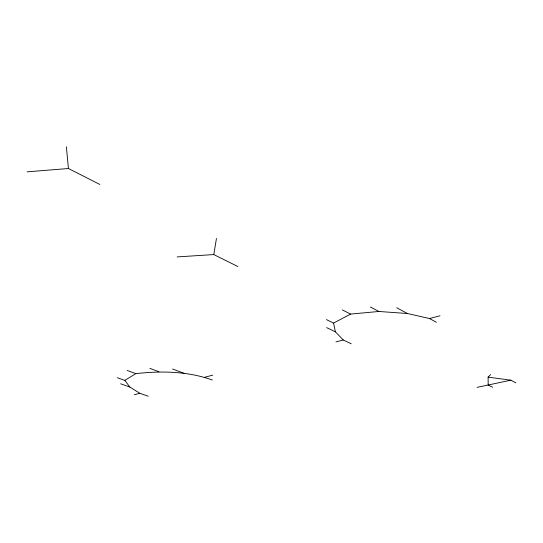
<?xml version="1.0" encoding="UTF-8"?>
<svg xmlns="http://www.w3.org/2000/svg" width="543" height="543" viewBox="0 0 543 543"><rect width="100%" height="100%" fill="white"/><g stroke="black" fill="none" stroke-linecap="round" stroke-linejoin="round"><path stroke-width="0.81" d="M237.915 266.552L213.786 254.572L216.453 238.52M492.637 387.254L488.171 385.007L488.116 377.154L490.621 374.568M117.376 377.738L124.829 380.385L135.831 373.625C161.285 370.774 188.048 371.202 212.327 380.032M326.445 319.61L333.572 323.085L350.602 314.078L378.899 311.472L407.447 313.508L429.52 318.531L436.375 322.264M134.297 394.727L139.816 393.281L148.191 396.207M335.974 341.914L343.271 339.999L351.26 343.794M204.928 377.195L212.727 375.152M429.52 318.531L440 315.788M477.066 387.376L510.827 380.181L515.85 382.815M27.15 171.832L68.432 168.513L99.864 184.471M177.167 256.914L213.786 254.572M488.116 377.154L510.827 380.181M120.634 383.799L129.811 387.023L139.816 393.281M127.198 370.482L135.831 373.625M149.909 368.378L158.909 371.738M172.62 369.009L184.05 373.346M326.608 327.612L335.384 331.821L343.271 339.999M342.382 309.924L350.602 314.078M370.407 307.026L378.899 311.472M396.75 307.766L407.447 313.508M124.829 380.385L129.811 387.023M333.572 323.085L335.384 331.821M66.361 146.793L68.432 168.513"/></g></svg>
